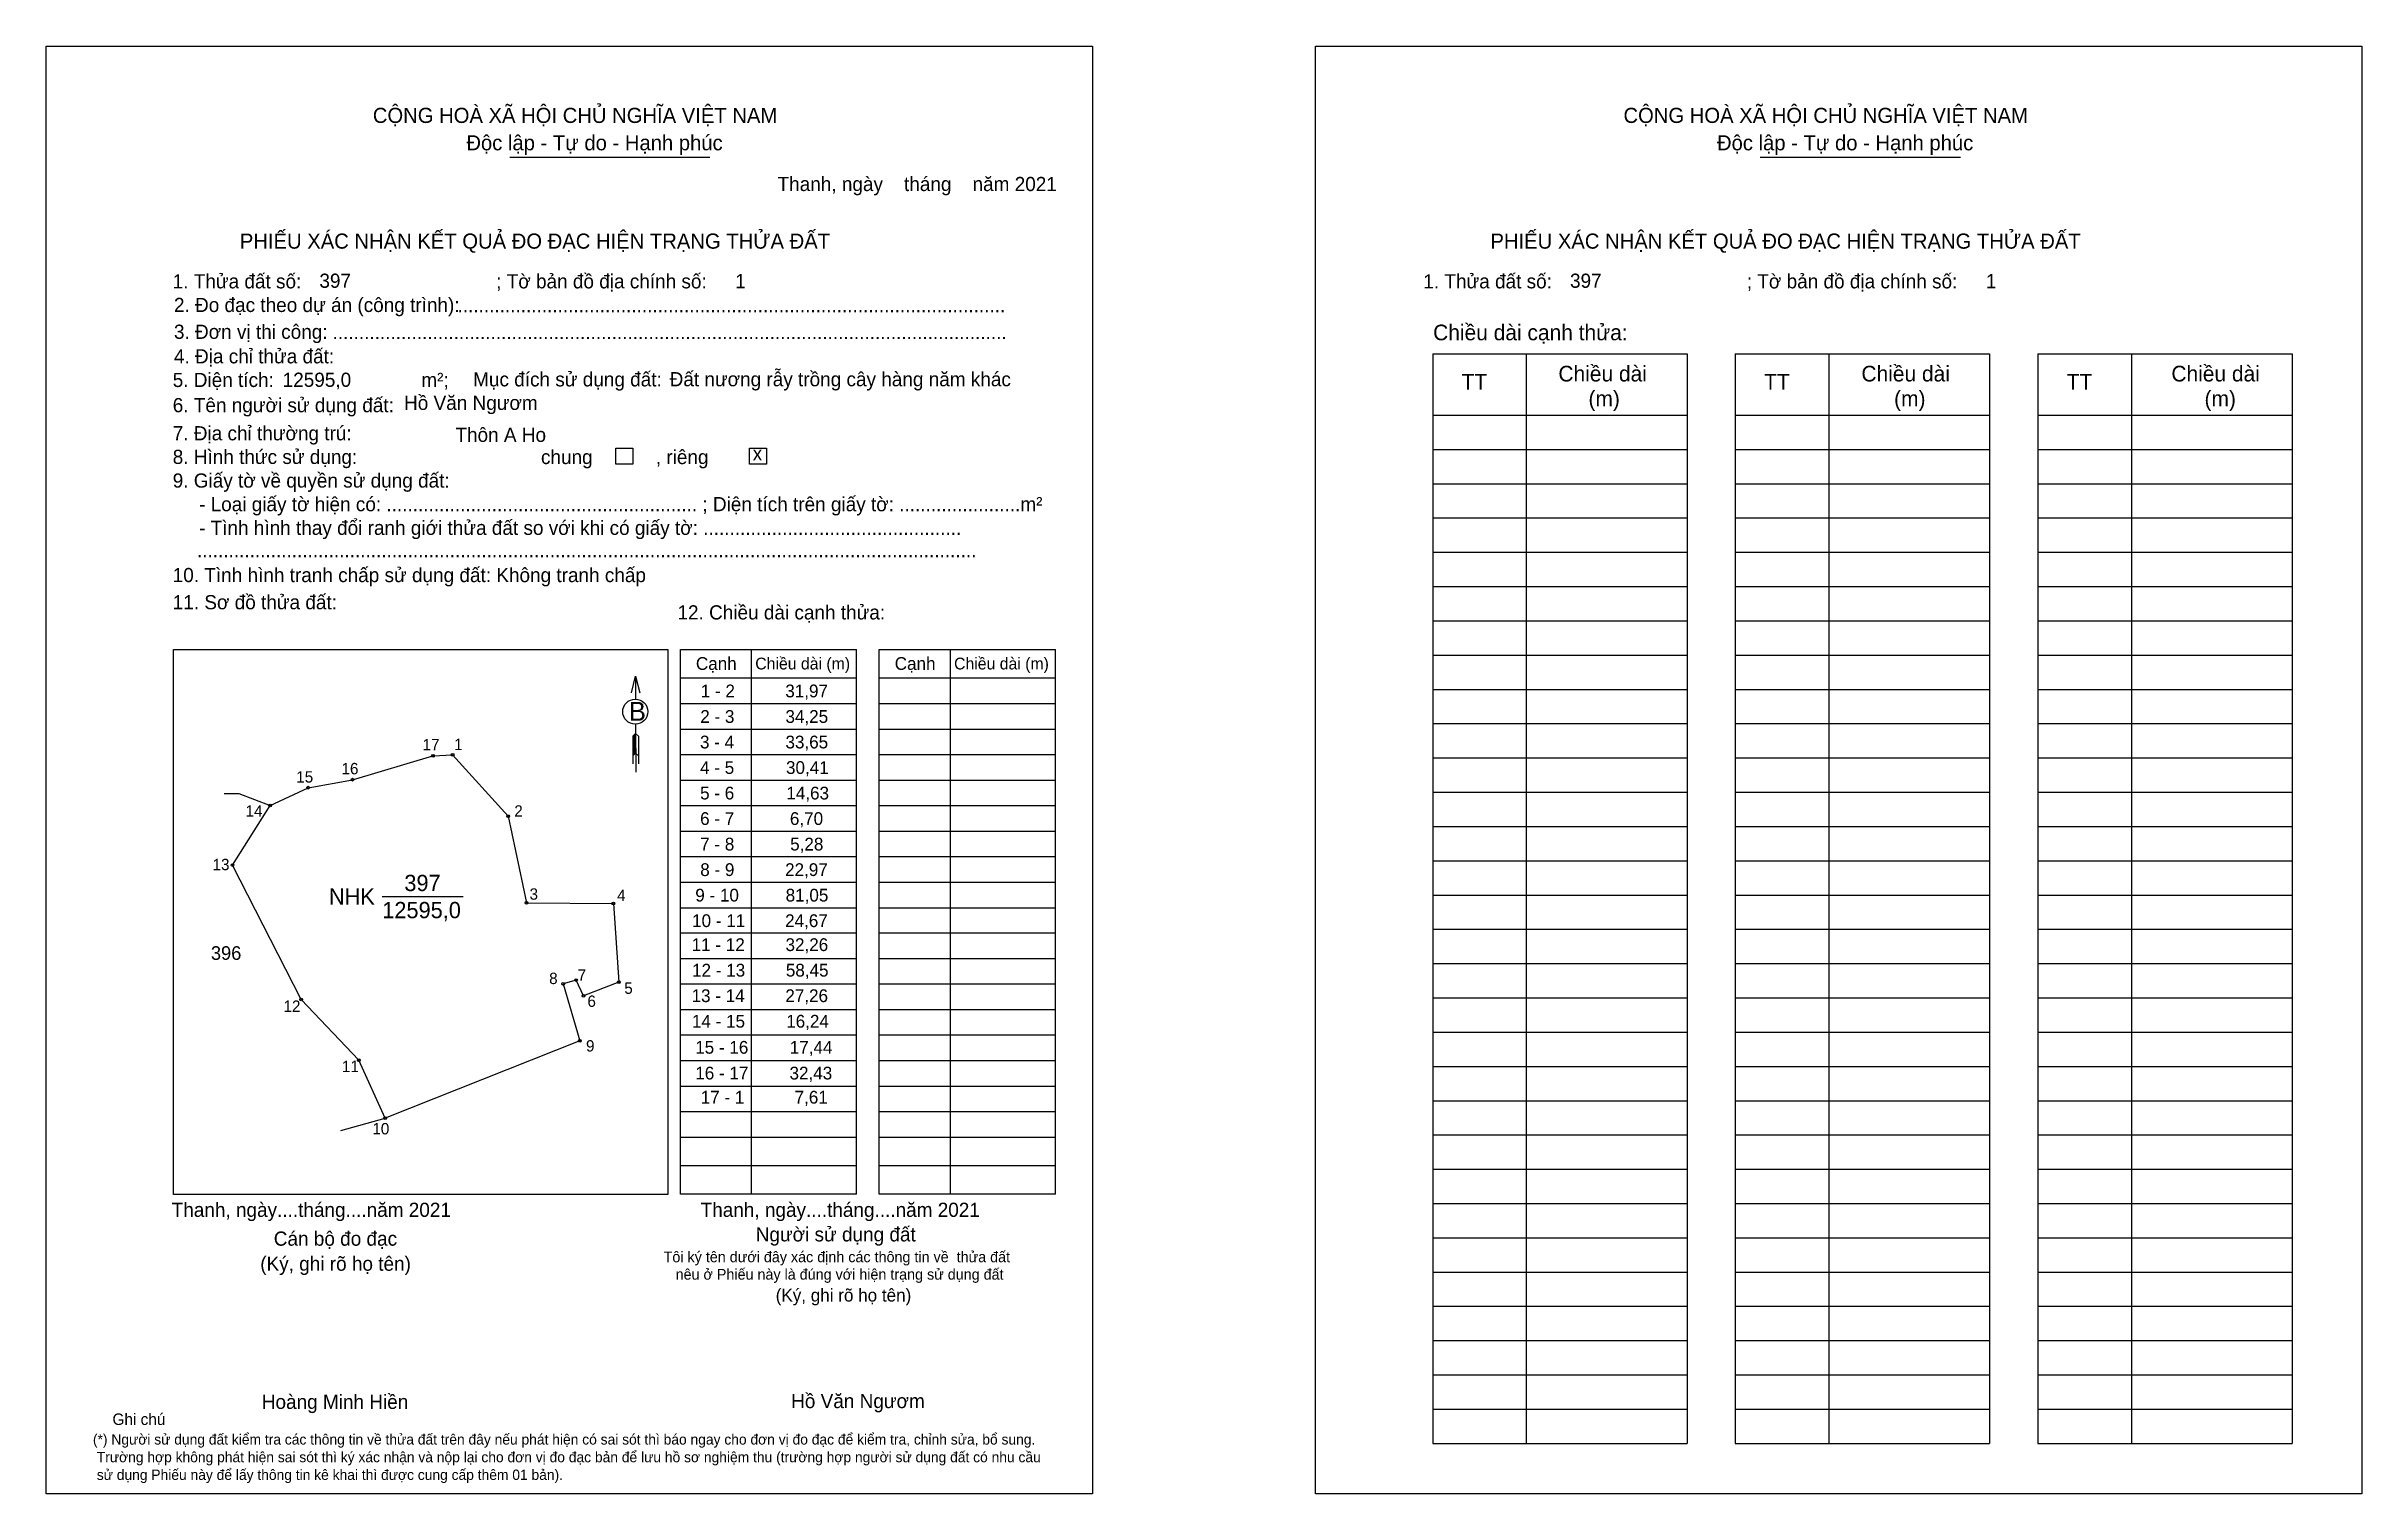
# Model space of a CAD drawing. Extents: x 545944 to 546839, y 1824289 to 1824849.
import ezdxf

# ---------------------------------------------------------------- set-up
doc = ezdxf.new("R2010")
doc.units = 0
for name, color, linetype in [('CanhThua', 7, 'Continuous'), ('kqddKhungInTrang1', 7, 'Continuous'), ('kqddKhungInTrang2', 7, 'Continuous'), ('kqddNoiDung', 7, 'Continuous'), ('kqddTemplate', 7, 'Continuous'), ('MocDinhThua', 7, 'Continuous'), ('NhanDiaChinhThua', 7, 'Continuous'), ('NhanTuCan', 7, 'Continuous'), ('RauThua', 7, 'Continuous'), ('SoHieuDinhThua', 7, 'Continuous')]:
    doc.layers.add(name, color=color, linetype=linetype)

msp = doc.modelspace()

# ---------------------------------------------------------------- linework, layer by layer
at = {"layer": 'CanhThua'}
for p, q in [((546062.31, 1824565.09), (546093.4, 1824574.31)), ((546093.4, 1824574.31), (546101, 1824574.66)), ((546101, 1824574.66), (546122.48, 1824550.98)), ((546030.45, 1824555.08), (546045.15, 1824561.99)), ((546045.15, 1824561.99), (546062.31, 1824565.09)), ((546015.82, 1824532.08), (546030.45, 1824555.08)), ((546122.48, 1824550.98), (546129.53, 1824517.47)), ((546042.44, 1824480.04), (546015.82, 1824532.08)), ((546129.53, 1824517.47), (546163.17, 1824517.16)), ((546163.17, 1824517.16), (546165.26, 1824486.83)), ((546148.82, 1824487.61), (546143.76, 1824486.13)), ((546143.76, 1824486.13), (546150.21, 1824464.08)), ((546151.63, 1824481.53), (546148.82, 1824487.61)), ((546165.26, 1824486.83), (546151.63, 1824481.53)), ((546064.67, 1824456.66), (546042.44, 1824480.04)), ((546150.21, 1824464.08), (546074.86, 1824434.2)), ((546074.86, 1824434.2), (546064.67, 1824456.66))]:
    msp.add_line(p, q, dxfattribs=at)
at = {"layer": 'kqddKhungInTrang1'}
msp.add_lwpolyline([(545943.82, 1824848.68), (546348.48, 1824848.68), (546348.48, 1824288.98), (545943.82, 1824288.98)], close=True, dxfattribs=at)
at = {"layer": 'kqddKhungInTrang2'}
msp.add_lwpolyline([(546434.8, 1824848.68), (546839.46, 1824848.68), (546839.46, 1824288.98), (546434.8, 1824288.98)], close=True, dxfattribs=at)
at = {"layer": 'kqddTemplate'}
for p, q in [((546123.06, 1824805.84), (546200.55, 1824805.84)), ((546606.82, 1824805.84), (546684.32, 1824805.84)), ((546480.1, 1824729.76), (546578.49, 1824729.76)), ((546480.1, 1824729.76), (546480.1, 1824308.42)), ((546516.31, 1824729.76), (546516.31, 1824308.42)), ((546578.49, 1824729.76), (546578.49, 1824308.42)), ((546597.13, 1824729.76), (546597.13, 1824308.42)), ((546597.13, 1824729.76), (546695.52, 1824729.76)), ((546633.34, 1824729.76), (546633.34, 1824308.42)), ((546695.52, 1824729.76), (546695.52, 1824308.42)), ((546714.17, 1824729.76), (546714.17, 1824308.42)), ((546714.17, 1824729.76), (546812.56, 1824729.76)), ((546750.38, 1824729.76), (546750.38, 1824308.42)), ((546812.56, 1824729.76), (546812.56, 1824308.42)), ((546480.1, 1824706.05), (546578.49, 1824706.05)), ((546597.13, 1824706.05), (546695.52, 1824706.05)), ((546714.17, 1824706.05), (546812.56, 1824706.05)), ((546480.1, 1824692.8), (546578.49, 1824692.8)), ((546597.13, 1824692.8), (546695.52, 1824692.8)), ((546714.17, 1824692.8), (546812.56, 1824692.8)), ((546480.1, 1824679.54), (546578.49, 1824679.54)), ((546597.13, 1824679.54), (546695.52, 1824679.54)), ((546714.17, 1824679.54), (546812.56, 1824679.54)), ((546480.1, 1824666.29), (546578.49, 1824666.29)), ((546597.13, 1824666.29), (546695.52, 1824666.29)), ((546714.17, 1824666.29), (546812.56, 1824666.29)), ((546480.1, 1824653.03), (546578.49, 1824653.03)), ((546597.13, 1824653.03), (546695.52, 1824653.03)), ((546714.17, 1824653.03), (546812.56, 1824653.03)), ((546480.1, 1824639.78), (546578.49, 1824639.78)), ((546597.13, 1824639.78), (546695.52, 1824639.78)), ((546714.17, 1824639.78), (546812.56, 1824639.78)), ((546480.1, 1824626.52), (546578.49, 1824626.52)), ((546597.13, 1824626.52), (546695.52, 1824626.52)), ((546714.17, 1824626.52), (546812.56, 1824626.52)), ((546189.11, 1824615.44), (546257.28, 1824615.44)), ((546189.11, 1824404.82), (546189.11, 1824615.44)), ((546216.53, 1824615.44), (546216.53, 1824404.82)), ((546257.28, 1824404.82), (546257.28, 1824615.44)), ((546266.01, 1824615.44), (546334.18, 1824615.44)), ((546266.01, 1824404.82), (546266.01, 1824615.44)), ((546293.43, 1824615.44), (546293.43, 1824404.82)), ((546334.18, 1824404.82), (546334.18, 1824615.44)), ((546480.1, 1824613.27), (546578.49, 1824613.27)), ((546597.13, 1824613.27), (546695.52, 1824613.27)), ((546714.17, 1824613.27), (546812.56, 1824613.27)), ((546171.74, 1824605.08), (546171.76, 1824596.25)), ((546189.11, 1824604.41), (546257.28, 1824604.41)), ((546266.01, 1824604.41), (546334.18, 1824604.41)), ((546480.1, 1824600.02), (546578.49, 1824600.02)), ((546597.13, 1824600.02), (546695.52, 1824600.02)), ((546714.17, 1824600.01), (546812.56, 1824600.01)), ((546189.11, 1824594.54), (546257.28, 1824594.54)), ((546266.01, 1824594.54), (546334.18, 1824594.54)), ((546171.78, 1824582.96), (546170.64, 1824581.88)), ((546171.78, 1824582.46), (546170.64, 1824581.38)), ((546171.78, 1824581.96), (546170.64, 1824580.87)), ((546170.64, 1824581.88), (546170.64, 1824571.22)), ((546171.78, 1824581.45), (546170.64, 1824580.37)), ((546171.78, 1824580.95), (546170.64, 1824579.86)), ((546171.78, 1824580.44), (546170.64, 1824579.36)), ((546171.79, 1824579.94), (546170.64, 1824578.85)), ((546171.79, 1824579.43), (546170.64, 1824578.35)), ((546171.79, 1824578.93), (546170.64, 1824577.84)), ((546171.77, 1824586.53), (546171.81, 1824567.93)), ((546171.78, 1824582.96), (546172.94, 1824581.88)), ((546172.94, 1824581.88), (546172.94, 1824571.22)), ((546189.11, 1824584.67), (546257.28, 1824584.67)), ((546266.01, 1824584.67), (546334.18, 1824584.67)), ((546480.1, 1824586.76), (546578.49, 1824586.76)), ((546597.13, 1824586.76), (546695.52, 1824586.76)), ((546714.17, 1824586.76), (546812.56, 1824586.76)), ((546171.79, 1824578.43), (546170.64, 1824577.34)), ((546171.79, 1824577.92), (546170.64, 1824576.83)), ((546171.79, 1824577.42), (546170.64, 1824576.33)), ((546171.79, 1824576.91), (546170.64, 1824575.82)), ((546171.79, 1824576.41), (546170.64, 1824575.32)), ((546171.79, 1824575.9), (546170.64, 1824574.81)), ((546171.79, 1824575.4), (546170.64, 1824574.31)), ((546171.79, 1824575.4), (546172.94, 1824574.31)), ((546189.11, 1824574.8), (546257.28, 1824574.8)), ((546266.01, 1824574.8), (546334.18, 1824574.8)), ((546480.1, 1824573.51), (546578.49, 1824573.51)), ((546597.13, 1824573.51), (546695.52, 1824573.51)), ((546714.17, 1824573.51), (546812.56, 1824573.51)), ((546189.11, 1824564.93), (546257.28, 1824564.93)), ((546266.01, 1824564.93), (546334.18, 1824564.93)), ((546189.11, 1824555.06), (546257.28, 1824555.06)), ((546266.01, 1824555.06), (546334.18, 1824555.06)), ((546480.1, 1824560.25), (546578.49, 1824560.25)), ((546597.13, 1824560.25), (546695.52, 1824560.25)), ((546714.17, 1824560.25), (546812.56, 1824560.25)), ((546189.11, 1824545.19), (546257.28, 1824545.19)), ((546266.01, 1824545.19), (546334.18, 1824545.19)), ((546480.1, 1824547), (546578.49, 1824547)), ((546597.13, 1824547), (546695.52, 1824547)), ((546714.17, 1824547), (546812.56, 1824547)), ((546189.11, 1824535.32), (546257.28, 1824535.32)), ((546266.01, 1824535.32), (546334.18, 1824535.32)), ((546189.11, 1824525.45), (546257.28, 1824525.45)), ((546266.01, 1824525.45), (546334.18, 1824525.45)), ((546480.1, 1824533.74), (546578.49, 1824533.74)), ((546597.13, 1824533.74), (546695.52, 1824533.74)), ((546714.17, 1824533.74), (546812.56, 1824533.74)), ((546480.1, 1824520.49), (546578.49, 1824520.49)), ((546597.13, 1824520.49), (546695.52, 1824520.49)), ((546714.17, 1824520.49), (546812.56, 1824520.49)), ((546189.11, 1824515.58), (546257.28, 1824515.58)), ((546266.01, 1824515.58), (546334.18, 1824515.58)), ((546480.1, 1824507.24), (546578.49, 1824507.24)), ((546597.13, 1824507.23), (546695.52, 1824507.23)), ((546714.17, 1824507.23), (546812.56, 1824507.23)), ((546257.28, 1824505.71), (546189.11, 1824505.71)), ((546334.18, 1824505.71), (546266.01, 1824505.71)), ((546257.28, 1824495.84), (546189.11, 1824495.84)), ((546334.18, 1824495.84), (546266.01, 1824495.84)), ((546480.1, 1824493.98), (546578.49, 1824493.98)), ((546597.13, 1824493.98), (546695.52, 1824493.98)), ((546714.17, 1824493.98), (546812.56, 1824493.98)), ((546257.28, 1824485.97), (546189.11, 1824485.97)), ((546334.18, 1824485.97), (546266.01, 1824485.97)), ((546480.1, 1824480.73), (546578.49, 1824480.73)), ((546597.13, 1824480.73), (546695.52, 1824480.73)), ((546714.17, 1824480.73), (546812.56, 1824480.73)), ((546257.28, 1824476.1), (546189.11, 1824476.1)), ((546334.18, 1824476.1), (546266.01, 1824476.1)), ((546257.28, 1824466.23), (546189.11, 1824466.23)), ((546334.18, 1824466.23), (546266.01, 1824466.23)), ((546480.1, 1824467.47), (546578.49, 1824467.47)), ((546597.13, 1824467.47), (546695.52, 1824467.47)), ((546714.17, 1824467.47), (546812.56, 1824467.47)), ((546257.28, 1824456.36), (546189.11, 1824456.36)), ((546334.18, 1824456.36), (546266.01, 1824456.36)), ((546480.1, 1824454.22), (546578.49, 1824454.22)), ((546597.13, 1824454.22), (546695.52, 1824454.22)), ((546714.17, 1824454.22), (546812.56, 1824454.22)), ((546257.28, 1824446.49), (546189.11, 1824446.49)), ((546334.18, 1824446.49), (546266.01, 1824446.49)), ((546257.28, 1824436.62), (546189.11, 1824436.62)), ((546334.18, 1824436.62), (546266.01, 1824436.62)), ((546480.1, 1824440.96), (546578.49, 1824440.96)), ((546597.13, 1824440.96), (546695.52, 1824440.96)), ((546714.17, 1824440.96), (546812.56, 1824440.96)), ((546257.28, 1824426.75), (546189.11, 1824426.75)), ((546334.18, 1824426.75), (546266.01, 1824426.75)), ((546480.1, 1824427.71), (546578.49, 1824427.71)), ((546597.13, 1824427.71), (546695.52, 1824427.71)), ((546714.17, 1824427.71), (546812.56, 1824427.71)), ((546257.28, 1824415.78), (546189.11, 1824415.78)), ((546334.18, 1824415.78), (546266.01, 1824415.78)), ((546480.1, 1824414.45), (546578.49, 1824414.45)), ((546597.13, 1824414.45), (546695.52, 1824414.45)), ((546714.17, 1824414.45), (546812.56, 1824414.45)), ((546257.28, 1824404.82), (546189.11, 1824404.82)), ((546334.18, 1824404.82), (546266.01, 1824404.82)), ((546480.1, 1824401.2), (546578.49, 1824401.2)), ((546597.13, 1824401.2), (546695.52, 1824401.2)), ((546714.17, 1824401.2), (546812.56, 1824401.2)), ((546480.1, 1824387.95), (546578.49, 1824387.95)), ((546597.13, 1824387.95), (546695.52, 1824387.95)), ((546714.17, 1824387.94), (546812.56, 1824387.94)), ((546480.1, 1824374.69), (546578.49, 1824374.69)), ((546597.13, 1824374.69), (546695.52, 1824374.69)), ((546714.17, 1824374.69), (546812.56, 1824374.69)), ((546480.1, 1824361.44), (546578.49, 1824361.44)), ((546597.13, 1824361.44), (546695.52, 1824361.44)), ((546714.17, 1824361.44), (546812.56, 1824361.44)), ((546480.1, 1824348.18), (546578.49, 1824348.18)), ((546597.13, 1824348.18), (546695.52, 1824348.18)), ((546714.17, 1824348.18), (546812.56, 1824348.18)), ((546480.1, 1824334.93), (546578.49, 1824334.93)), ((546597.13, 1824334.93), (546695.52, 1824334.93)), ((546714.17, 1824334.93), (546812.56, 1824334.93)), ((546480.1, 1824321.67), (546578.49, 1824321.67)), ((546597.13, 1824321.67), (546695.52, 1824321.67)), ((546714.17, 1824321.67), (546812.56, 1824321.67)), ((546480.1, 1824308.42), (546578.49, 1824308.42)), ((546597.13, 1824308.42), (546695.52, 1824308.42)), ((546714.17, 1824308.42), (546812.56, 1824308.42))]:
    msp.add_line(p, q, dxfattribs=at)
for points in [[(546164.07, 1824693.23), (546170.66, 1824693.23), (546170.66, 1824687.1), (546164.07, 1824687.1)], [(546215.86, 1824693.23), (546222.44, 1824693.23), (546222.44, 1824687.1), (546215.86, 1824687.1)], [(545993.05, 1824615.44), (546184.26, 1824615.44), (546184.26, 1824404.63), (545993.05, 1824404.63)]]:
    msp.add_lwpolyline(points, close=True, dxfattribs=at)
msp.add_lwpolyline([(546170.16, 1824598.68), (546171.74, 1824605.08), (546173.35, 1824598.69)], dxfattribs=at)
msp.add_circle((546171.65, 1824591.39), 4.86, dxfattribs=at)
at = {"layer": 'MocDinhThua'}
for centre in [(546093.4, 1824574.31), (546101, 1824574.66), (546045.15, 1824561.99), (546062.31, 1824565.09), (546030.45, 1824555.08), (546122.48, 1824550.98), (546015.82, 1824532.08), (546129.53, 1824517.47), (546163.17, 1824517.16), (546042.44, 1824480.04), (546143.76, 1824486.13), (546148.82, 1824487.61), (546151.63, 1824481.53), (546165.26, 1824486.83), (546150.21, 1824464.08), (546064.67, 1824456.66), (546074.86, 1824434.2)]:
    msp.add_circle(centre, 0.528, dxfattribs=at)
at = {"layer": 'NhanDiaChinhThua'}
msp.add_line((546073.78, 1824519.91), (546105.12, 1824519.91), dxfattribs=at)
at = {"layer": 'RauThua'}
for p, q in [((546012.57, 1824559.74), (546018.25, 1824559.73)), ((546018.25, 1824559.73), (546030.45, 1824555.08)), ((546057.73, 1824429.4), (546074.86, 1824434.2))]:
    msp.add_line(p, q, dxfattribs=at)

# ---------------------------------------------------------------- texts
at = {"layer": 'kqddNoiDung'}
for s, height, p in [('Thanh, ngày    tháng    năm 2021  ', 5.4835, (546226.69, 1824792.7)), ('397', 5.483, (546049.45, 1824755.29)), ('1', 5.48, (546210.27, 1824755.12)), ('397', 5.483, (546533.22, 1824755.29)), ('1', 5.48, (546694.04, 1824755.12)), ('........................................................................................................', 5.48346, (546102.89, 1824745.83)), ('................................................................................................................................', 5.48346, (546054.53, 1824735.45)), ('12595,0', 5.483, (546035.25, 1824717)), ('Đất nương rẫy trồng cây hàng năm khác', 5.4835, (546184.94, 1824717.21)), ('Hồ Văn Ngươm', 5.4835, (546082.21, 1824708.08)), ('Thôn A Ho', 5.483, (546102.08, 1824695.72)), ('x', 5.48, (546217.07, 1824688.52)), ('1 - 2', 4.935, (546196.98, 1824596.93)), ('31,97', 4.935, (546229.67, 1824596.93)), ('2 - 3', 4.935, (546196.79, 1824587.05)), ('34,25', 4.935, (546229.74, 1824587.05)), ('3 - 4', 4.935, (546196.68, 1824577.18)), ('33,65', 4.935, (546229.74, 1824577.18)), ('4 - 5', 4.935, (546196.71, 1824567.31)), ('30,41', 4.935, (546229.95, 1824567.31)), ('5 - 6', 4.935, (546196.72, 1824557.44)), ('14,63', 4.935, (546230.08, 1824557.44)), ('6 - 7', 4.935, (546196.73, 1824547.57)), ('6,70', 4.935, (546231.46, 1824547.57)), ('7 - 8', 4.935, (546196.75, 1824537.7)), ('5,28', 4.935, (546231.56, 1824537.7)), ('8 - 9', 4.935, (546196.78, 1824527.83)), ('22,97', 4.935, (546229.6, 1824527.83)), ('9 - 10', 4.935, (546194.86, 1824517.96)), ('81,05', 4.935, (546229.82, 1824517.96)), ('10 - 11', 4.935, (546193.63, 1824508.09)), ('24,67', 4.935, (546229.6, 1824508.09)), ('11 - 12', 4.935, (546193.46, 1824498.82)), ('32,26', 4.935, (546229.76, 1824498.82)), ('12 - 13', 4.935, (546193.61, 1824488.95)), ('58,45', 4.935, (546229.89, 1824488.95)), ('13 - 14', 4.935, (546193.43, 1824479.08)), ('27,26', 4.935, (546229.69, 1824479.08)), ('14 - 15', 4.935, (546193.55, 1824469.2)), ('16,24', 4.935, (546230.03, 1824469.2)), ('15 - 16', 4.935, (546194.83, 1824459.12)), ('17,44', 4.935, (546231.41, 1824459.12)), ('16 - 17', 4.935, (546194.86, 1824449.16)), ('32,43', 4.935, (546231.31, 1824449.16)), ('17 - 1', 4.935, (546196.96, 1824439.83)), ('7,61', 4.935, (546233.27, 1824439.83)), ('Thanh, ngày....tháng....năm 2021', 5.4835, (545992.31, 1824396.02)), ('Thanh, ngày....tháng....năm 2021', 5.4835, (546196.92, 1824396.02)), ('Hồ Văn Ngươm', 5.4835, (546231.94, 1824322.07))]:
    msp.add_text(s, height=height, dxfattribs=at).set_placement(p)
at = {"layer": 'kqddTemplate'}
for s, height, p in [('CỘNG HOÀ XÃ HỘI CHỦ NGHĨA VIỆT NAM', 5.849, (546070.13, 1824819.04)), ('CỘNG HOÀ XÃ HỘI CHỦ NGHĨA VIỆT NAM', 5.849, (546553.9, 1824819.04)), ('Độc lập - Tự do - Hạnh phúc', 5.849, (546106.31, 1824808.46)), ('Độc lập - Tự do - Hạnh phúc', 5.849, (546590.07, 1824808.46)), ('PHIẾU XÁC NHẬN KẾT QUẢ ĐO ĐẠC HIỆN TRẠNG THỬA ĐẤT', 5.849, (546018.68, 1824770.43)), ('PHIẾU XÁC NHẬN KẾT QUẢ ĐO ĐẠC HIỆN TRẠNG THỬA ĐẤT', 5.849, (546502.44, 1824770.43)), ('1. Thửa đất số:                                     ; Tờ bản đồ địa chính số:', 5.4835, (545992.72, 1824755.07)), ('1. Thửa đất số:                                     ; Tờ bản đồ địa chính số:', 5.4835, (546476.48, 1824755.07)), ('2. Đo đạc theo dự án (công trình): ', 5.4835, (545993.2, 1824745.93)), ('3. Đơn vị thi công: ', 5.4835, (545993.2, 1824735.56)), ('Chiều dài cạnh thửa:', 6.0592, (546480.27, 1824735)), ('4. Địa chỉ thửa đất:', 5.4835, (545993.2, 1824726.07)), ('5. Diện tích:                            m²; ', 5.4835, (545992.72, 1824716.93)), ('Mục đích sử dụng đất:', 5.4835, (546108.93, 1824717.16)), ('Chiều dài', 6.059, (546528.73, 1824719.07)), ('Chiều dài', 6.059, (546645.94, 1824719.07)), ('Chiều dài', 6.059, (546765.84, 1824719.07)), ('6. Tên người sử dụng đất:', 5.4835, (545992.72, 1824707.18)), ('TT', 6.059, (546491.28, 1824715.94)), ('(m)', 6.059, (546540.36, 1824709.43)), ('TT', 6.059, (546608.31, 1824715.94)), ('(m)', 6.059, (546658.58, 1824709.43)), ('TT', 6.059, (546725.35, 1824715.94)), ('(m)', 6.059, (546778.66, 1824709.43)), ('7. Địa chỉ thường trú:', 5.4835, (545992.72, 1824696.31)), ('8. Hình thức sử dụng:', 5.4835, (545992.72, 1824687.17)), ('chung            , riêng', 5.4835, (546135.17, 1824687.12)), ('9. Giấy tờ về quyền sử dụng đất:', 5.4835, (545992.72, 1824678.03)), ('     - Loại giấy tờ hiện có: ........................................................... ; Diện tích trên giấy tờ: .......................m²', 5.48346, (545992.72, 1824668.89)), ('     - Tình hình thay đổi ranh giới thửa đất so với khi có giấy tờ: .................................................', 5.48346, (545992.72, 1824659.75)), ('....................................................................................................................................................', 5.48346, (546002.1, 1824651.08)), ('10. Tình hình tranh chấp sử dụng đất: Không tranh chấp', 5.4835, (545992.72, 1824641.48)), ('11. Sơ đồ thửa đất:', 5.4835, (545992.72, 1824630.98)), ('12. Chiều dài cạnh thửa:', 5.4835, (546187.96, 1824627.04)), ('Cạnh', 4.935, (546195.1, 1824607.54)), ('Chiều dài (m)', 4.5695, (546218.06, 1824607.71)), ('Cạnh', 4.935, (546272, 1824607.54)), ('Chiều dài (m)', 4.5695, (546294.96, 1824607.71)), ('B', 7.31, (546169.24, 1824587.86)), ('Người sử dụng đất', 5.4835, (546218.23, 1824386.53)), ('Cán bộ đo đạc', 5.4835, (546031.81, 1824384.87)), ('Tôi ký tên dưới đây xác định các thông tin về  thửa đất ', 4.1455, (546182.61, 1824378.48)), ('(Ký, ghi rõ họ tên)', 5.4835, (546026.58, 1824375.19)), ('nêu ở Phiếu này là đúng với hiện trạng sử dụng đất', 4.1455, (546187.24, 1824371.74)), ('(Ký, ghi rõ họ tên)', 4.9351, (546225.96, 1824363.28)), ('Ghi chú', 4.442, (545969.42, 1824315.55)), ('Hoàng Minh Hiền', 5.4835, (546027.18, 1824321.76)), ('(*) Người sử dụng đất kiểm tra các thông tin về thửa đất trên đây nếu phát hiện có sai sót thì báo ngay cho đơn vị đo đạc để kiểm tra, chỉnh sửa, bổ sung.', 3.99744, (545961.86, 1824307.98)), (' Trường hợp không phát hiện sai sót thì ký xác nhận và nộp lại cho đơn vị đo đạc bản để lưu hồ sơ nghiệm thu (trường hợp người sử dụng đất có nhu cầu', 3.99744, (545961.86, 1824301.14)), (' sử dụng Phiếu này để lấy thông tin kê khai thì được cung cấp thêm 01 bản).', 3.9974, (545961.86, 1824294.3))]:
    msp.add_text(s, height=height, dxfattribs=at).set_placement(p)
at = {"layer": 'NhanDiaChinhThua'}
for s, p in [('397', (546082.32, 1824522.01)), ('NHK', (546053.14, 1824516.77)), ('12595,0', (546073.78, 1824511.52))]:
    msp.add_text(s, height=6.291, dxfattribs=at).set_placement(p)
at = {"layer": 'NhanTuCan'}
msp.add_text('396', height=5.277, dxfattribs=at).set_placement((546007.49, 1824495.41))
at = {"layer": 'SoHieuDinhThua'}
for s, height, p in [('17', 4.397, (546089.39, 1824576.45)), ('1', 4.4, (546101.55, 1824576.52)), ('16', 4.397, (546058.01, 1824567.17)), ('15', 4.397, (546040.52, 1824563.98)), ('14', 4.397, (546020.93, 1824550.81)), ('2', 4.4, (546124.85, 1824550.78)), ('13', 4.397, (546008.15, 1824530.09)), ('3', 4.4, (546130.75, 1824518.67)), ('4', 4.4, (546164.63, 1824518.17)), ('8', 4.4, (546138.33, 1824486.04)), ('7', 4.4, (546149.38, 1824487.37)), ('6', 4.4, (546153.15, 1824477.22)), ('5', 4.4, (546167.39, 1824482.27)), ('12', 4.397, (546035.59, 1824475.3)), ('9', 4.4, (546152.59, 1824459.95)), ('11', 4.397, (546058.17, 1824452.01)), ('10', 4.397, (546069.95, 1824427.92))]:
    msp.add_text(s, height=height, dxfattribs=at).set_placement(p)

doc.saveas('drawing.dxf')
